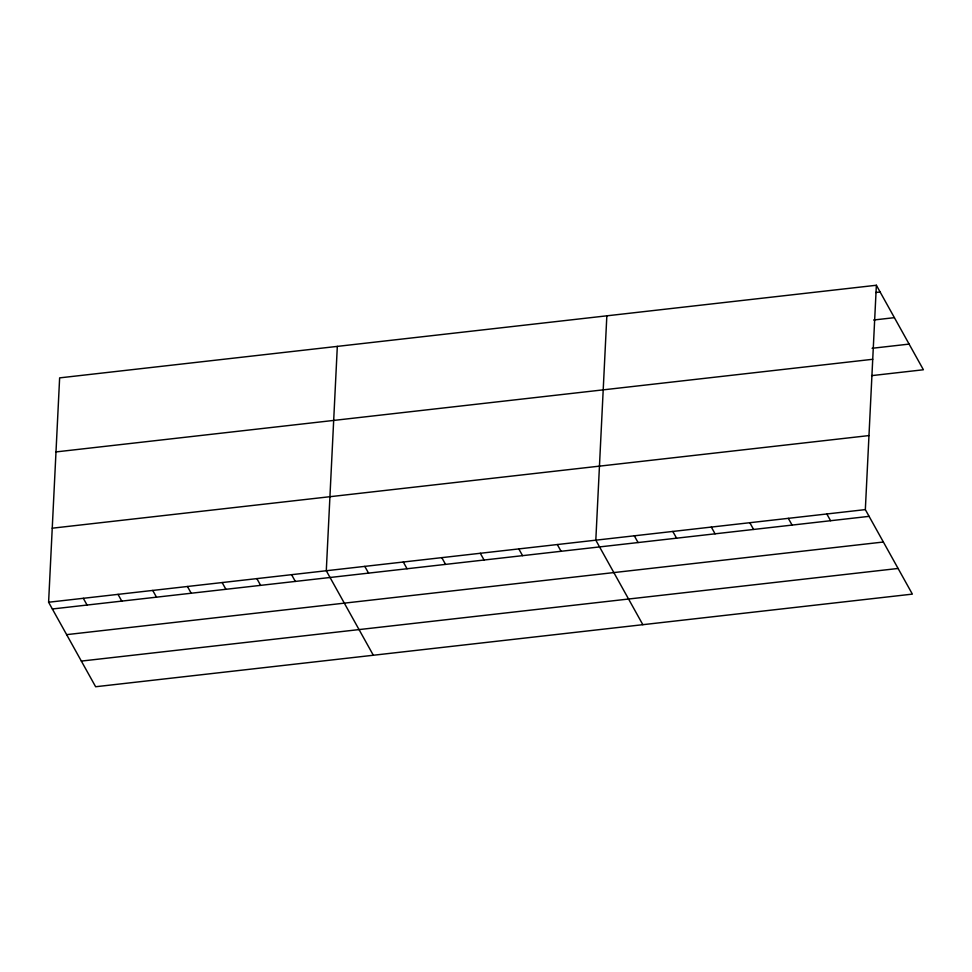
<?xml version="1.0" encoding="UTF-8"?>
<svg xmlns="http://www.w3.org/2000/svg" width="972" height="972" viewBox="0 0 972 972"><rect width="100%" height="100%" fill="white"/><g stroke="black" fill="none" stroke-linecap="round" stroke-linejoin="round"><path stroke-width="1.46" d="M876.367 285.258L865.335 509.607L912.368 594.123L95.633 686.742L48.6 602.239L59.632 377.877L876.367 285.258L923.4 369.761L871.568 375.642M337.32 346.384L326.288 570.746L373.333 655.25M606.844 315.815L595.812 540.177L642.844 624.692M875.675 292.499L880.11 291.989M873.67 320.007L894.398 317.662M872.091 348.292L909.112 344.1M55.987 451.919L872.722 359.288M52.233 528.197L868.98 435.578M48.6 602.239L865.335 509.607M52.354 608.982L869.09 516.351M66.631 634.643L883.366 542.012M81.356 661.082L898.092 568.462M826.832 513.981L830.586 520.713M788.328 518.343L792.083 525.087M749.825 522.717L753.579 529.448M711.322 527.079L715.076 533.822M672.818 531.441L676.573 538.184M634.315 535.815L638.069 542.546M557.308 544.551L561.063 551.282M518.805 548.913L522.559 555.656M480.302 553.275L484.056 560.018M441.798 557.649L445.553 564.38M403.295 562.01L407.049 568.754M364.792 566.384L368.546 573.115M291.576 574.683L295.33 581.426M256.863 578.619L260.618 585.363M222.151 582.556L225.905 589.299M187.45 586.493L191.192 593.236M152.738 590.429L156.48 597.173M118.025 594.366L121.779 601.109M83.313 598.302L87.067 605.046"/></g></svg>
